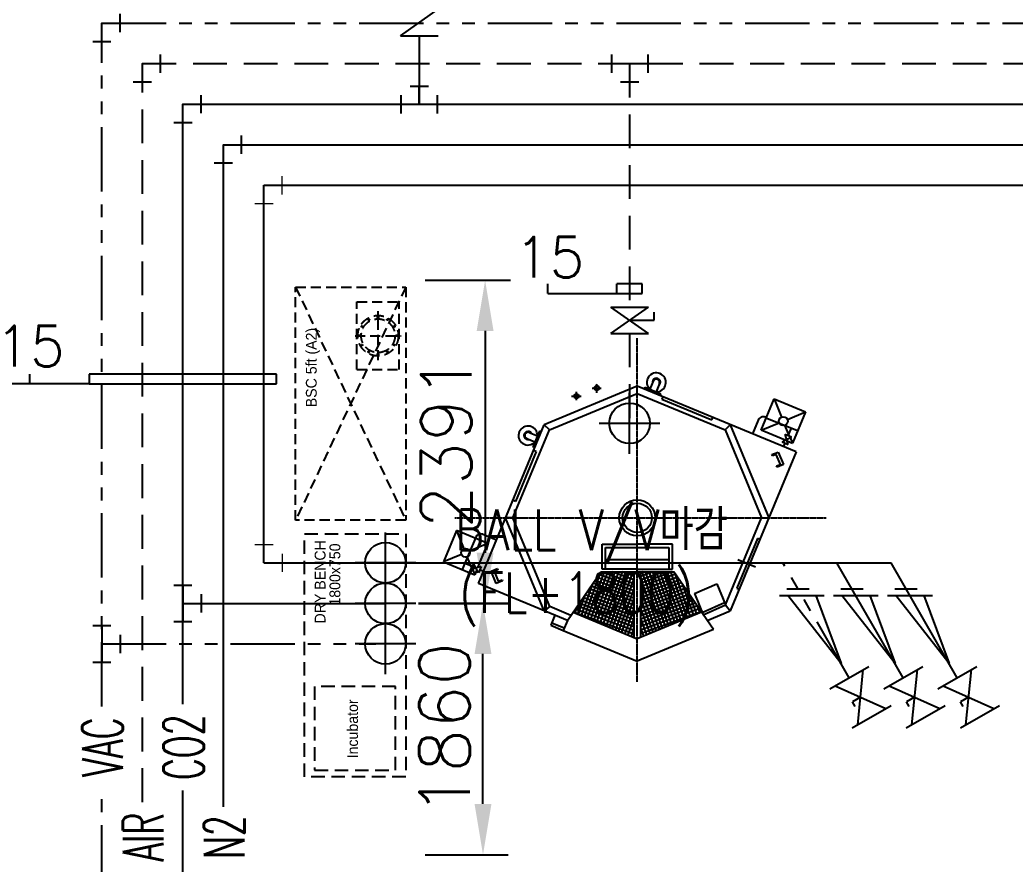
# Model space of a CAD drawing. Header units: millimetres. Extents: x 10903 to 284569, y 2319 to 62017.
# Drawn here: x 224348 to 231716, y 40927 to 47173 of the extents above; entities that cross this region are included whole.
import ezdxf
from ezdxf.enums import TextEntityAlignment as Align

# ---------------------------------------------------------------- set-up
doc = ezdxf.new("R2010")
doc.units = ezdxf.units.MM
for name, pattern in [('DASHED', [0.75, 0.5, -0.25]), ('DASHED2', [0.375, 0.25, -0.125]), ('EXLTYPE3', [13, 10, -1, 1, -1]), ('HIDDEN', [0.375, 0.25, -0.125]), ('PHANTOM', [63.5, 31.75, -6.35, 6.35, -6.35, 6.35, -6.35])]:
    doc.linetypes.add(name, pattern=pattern)
for name, color, linetype in [('5TXT', 7, 'Continuous'), ('ex', 1, 'Continuous'), ('pipe', 3, 'Continuous'), ('UT GAS', 4, 'Continuous'), ('UTIL-AIR', 3, 'DASHED2'), ('UTIL-CO2', 2, 'Continuous'), ('UTIL-N2', 6, 'Continuous'), ('UTIL-VACUUM', 7, 'HIDDEN'), ('기자재', 8, 'DASHED2'), ('빌트인', 8, 'Continuous')]:
    doc.layers.add(name, color=color, linetype=linetype)
doc.layers.add('UTIL-O2', color=4, linetype='Continuous', lineweight=0)
doc.styles.add('GHS', font='ROMANS.shx', dxfattribs={"bigfont": 'whgtxt.shx'})
doc.styles.get("Standard").update_dxf_attribs({"font": 'simple.shx', "bigfont": 'whgtxt.shx'})
doc.styles.add('건축_4층$0$Gtx', font='')
doc.styles.add('굴림', font='simple.shx', dxfattribs={"bigfont": 'whgtxt.shx'})
doc.styles.get('건축_4층$0$Gtx').set_extended_font_data('Dotum')
doc.dimstyles.new('ISO-25', dxfattribs={"dimtxt": 2.5, "dimasz": 2.5, "dimexe": 1.25, "dimexo": 0.625, "dimtad": 1, "dimdsep": 46, "dimtxsty": 'Standard', "dimcen": 2.5, "dimadec": 0, "dimazin": 0, "dimtfac": 1, "dimtmove": 0, "dimatfit": 3, "dimfxl": 0, "dimarcsym": 0})

# ---------------------------------------------------------------- blocks, each defined once
blk = doc.blocks.new('BSC5FT')
at = {"layer": '기자재', "ltscale": 300}
for p, q in [((862.5, -407.5), (-862.5, 407.5)), ((862.5, 407.5), (-862.5, -407.5)), ((252.1, -46.5, 2807), (252.1, -359, 2807)), ((252.1, -46.5, 2807), (752.1, -46.5, 2807)), ((493.7, -65.3, 2807), (510.4, -65.3, 2807)), ((502.1, -32, 2807), (502.1, -373.6, 2807)), ((502.1, -57, 2807), (502.1, -73.6, 2807)), ((752.1, -46.5, 2807), (752.1, -359, 2807)), ((375.8, -129.9, 2807), (390.2, -138.2, 2807)), ((378.8, -141.3, 2807), (387.2, -126.8, 2807)), ((426.1, -87.9, 2807), (440.5, -79.5, 2807)), ((429.1, -76.5, 2807), (437.5, -90.9, 2807)), ((563.6, -79.5, 2807), (578, -87.9, 2807)), ((575, -76.5, 2807), (566.6, -90.9, 2807)), ((628.4, -129.9, 2807), (613.9, -138.2, 2807)), ((617, -126.8, 2807), (625.3, -141.3, 2807)), ((320.8, -202.8, 2807), (683.3, -202.8, 2807)), ((356.2, -202.8, 2807), (372.9, -202.8, 2807)), ((364.6, -211.1, 2807), (364.6, -194.5, 2807)), ((647.9, -202.8, 2807), (631.2, -202.8, 2807)), ((639.6, -194.5, 2807), (639.6, -211.1, 2807)), ((375.8, -275.7, 2807), (390.2, -267.4, 2807)), ((387.2, -278.8, 2807), (378.8, -264.3, 2807)), ((628.4, -275.7, 2807), (613.9, -267.4, 2807)), ((625.3, -264.3, 2807), (617, -278.8, 2807)), ((252.1, -359, 2807), (752.1, -359, 2807)), ((440.5, -326, 2807), (426.1, -317.7, 2807)), ((429.1, -329.1, 2807), (437.5, -314.6, 2807)), ((510.4, -340.3, 2807), (493.7, -340.3, 2807)), ((502.1, -348.6, 2807), (502.1, -332, 2807)), ((578, -317.7, 2807), (563.6, -326, 2807)), ((575, -329.1, 2807), (566.6, -314.6, 2807))]:
    blk.add_line(p, q, dxfattribs=at)
blk.add_lwpolyline([(-862.5, 407.5), (862.5, 407.5), (862.5, -407.5), (-862.5, -407.5)], close=True, dxfattribs=at)
for centre, radius in [((502.1, -202.8, 2807), 150), ((502.1, -65.3, 2807), 4.17), ((502.1, -202.8, 2807), 125), ((383, -134, 2807), 4.17), ((433.3, -83.7, 2807), 4.17), ((570.8, -83.7, 2807), 4.17), ((621.1, -134, 2807), 4.17), ((364.6, -202.8, 2807), 4.17), ((639.6, -202.8, 2807), 4.17), ((383, -271.5, 2807), 4.17), ((621.1, -271.5, 2807), 4.17), ((433.3, -321.9, 2807), 4.17), ((502.1, -340.3, 2807), 4.17), ((570.8, -321.9, 2807), 4.17)]:
    blk.add_circle(centre, radius, dxfattribs=at)
blk = doc.blocks.new('PI')
at = {"layer": 'UTIL-AIR', "color": 1, "linetype": 'Continuous'}
for p, q in [((0, 150), (0, -150)), ((150, 0), (-150, 0))]:
    blk.add_line(p, q, dxfattribs=at)
at = {"layer": 'UTIL-AIR', "color": 2, "linetype": 'Continuous'}
blk.add_circle((0, 0), 100, dxfattribs=at)
blk = doc.blocks.new('SA30T')
at = {"color": 2, "linetype": 'Continuous'}
for p, q in [((-0.75, 1.5), (0.75, 1.5)), ((1.5, 0.75), (1.5, -0.75)), ((-0.75, -1.5), (0.75, -1.5))]:
    blk.add_line(p, q, dxfattribs=at)
at = {"color": 0, "linetype": 'Continuous'}
for p, q in [((0, 1.5), (0, -1.5)), ((0, 0), (1.5, 0))]:
    blk.add_line(p, q, dxfattribs=at)
at = {"color": 2, "linetype": 'Continuous'}
for p in [(0, 1.5), (1.5, 0), (0, -1.5)]:
    blk.add_point(p, dxfattribs=at)
blk = doc.blocks.new('0S2c-M51-005-0-3층 UTILITY배관 평면도$0$SDFASFSDAF')
at = {"layer": 'pipe', "color": 2}
for p, q in [((0, 1.25), (0, -1.25)), ((2.5, 1.25), (2.5, -1.25)), ((0, 0.9), (2.5, -0.9)), ((2.5, 0.9), (0, -0.9))]:
    blk.add_line(p, q, dxfattribs=at)
blk = doc.blocks.new('SA20L')
at = {"color": 2, "linetype": 'Continuous'}
for p, q in [((1.591, 0.53), (0.53, 1.591)), ((0.53, -1.591), (1.591, -0.53))]:
    blk.add_line(p, q, dxfattribs=at)
at = {"color": 0, "linetype": 'Continuous'}
blk.add_lwpolyline([(1.061, -1.061), (0, 0), (1.061, 1.061)], dxfattribs=at)
at = {"color": 2, "linetype": 'Continuous'}
for p in [(1.061, 1.061), (1.061, -1.061)]:
    blk.add_point(p, dxfattribs=at)
blk = doc.blocks.new('RW')
at = {"layer": '빌트인', "linetype": 'EXLTYPE3'}
for p, q in [((0, 0), (0, 1328.758301)), ((-333.823047, 960), (-267.223047, 960)), ((-300, 925.758301), (-300, 992.358301)), ((-485.623047, 900), (-416.223047, 900)), ((-450, 870.158301), (-450, 931.958301)), ((-1349.623047, 0), (0, 0)), ((0, -1214.672363), (0, 0)), ((0, 0), (1397.463867, 0)), ((745.613293, -308.842742), (874.702551, -362.313708))]:
    blk.add_line(p, q, dxfattribs=at)
at = {"layer": '빌트인', "linetype": 'Continuous'}
for p, q in [((0, 974.153321), (-688.831055, 688.830078)), ((-0.000977, 920.03418), (0, 974.153321)), ((1175.907226, 487.076172), (0, 974.153321)), ((53.12207, 952.145508), (58.862304, 966.003907)), ((58.862304, 966.003907), (174.347656, 918.167969)), ((119.029296, 1011.437012), (94.154296, 951.384766)), ((163.929687, 992.838379), (139.054687, 932.786621)), ((-650.5625, 650.562012), (-0.000977, 920.03418)), ((-0.000977, 920.03418), (650.561523, 650.562012)), ((168.607421, 904.309571), (174.347656, 918.167969)), ((189.906738, 895.491211), (182.252441, 877.013184)), ((182.252441, 877.013184), (551.803222, 723.939942)), ((917.877929, 648.075196), (1013.547851, 879.044434)), ((1013.547851, 879.044434), (1244.517578, 783.373047)), ((1013.547851, 879.044434), (1068.760742, 745.750489)), ((551.803222, 723.939942), (559.457519, 742.417969)), ((946.407714, 743.066895), (1187.115234, 644.791992)), ((1111.223632, 728.161133), (1244.517578, 783.373047)), ((1244.517578, 783.373047), (1148.847656, 552.404297)), ((-1175.908204, -487.075683), (-688.831055, 688.830078)), ((-650.5625, 650.562012), (-688.831055, 688.830078)), ((650.561523, 650.562012), (688.830078, 688.830078)), ((688.830078, 688.830078), (974.15332, 0)), ((894.64441, 722.641669), (852.549804, 621.015625)), ((917.877929, 648.075196), (1051.171875, 703.28711)), ((1127.199218, 604.666992), (1093.634765, 685.698242)), ((1117.960937, 608.493653), (1140.921875, 663.926758)), ((-920.03418, 0.000489), (-650.5625, 650.562012)), ((-799.364258, 631.029297), (-739.3125, 606.154297)), ((-724.69336, 641.447266), (-772.529297, 525.961914)), ((-710.834961, 635.707032), (-724.69336, 641.447266)), ((650.561523, 650.562012), (920.033203, 0)), ((1094.955078, 574.727051), (917.877929, 648.075196)), ((1071.902343, 562.627442), (1141.057617, 598.92627)), ((1094.864257, 618.060547), (1141.057617, 598.92627)), ((1118.096679, 543.493653), (1094.864257, 618.060547)), ((1130.967773, 593.629883), (1148.846679, 552.404297)), ((-817.962891, 586.128907), (-757.910157, 561.253907)), ((-758.670899, 520.22168), (-772.529297, 525.961914)), ((1071.902343, 562.627442), (1118.096679, 543.493653)), ((1083.519531, 525.344239), (1095, 553.060547)), ((1110.352539, 568.34961), (1148.846679, 552.404785)), ((-749.014161, 491.269043), (-902.086426, 121.718262)), ((-749.014161, 491.269043), (-767.4917, 498.922852)), ((1175.907226, 487.076172), (688.830078, -688.830078)), ((997.132812, 467.14502), (1043.327148, 486.279297)), ((1000.95996, 457.90625), (997.132812, 467.14502)), ((1028.675781, 469.386719), (1000.95996, 457.90625)), ((1059.291015, 395.476563), (1028.675781, 469.386719)), ((1043.327148, 486.279297), (1081.595703, 393.891602)), ((1031.574218, 383.996094), (1059.291015, 395.476563)), ((1035.401367, 374.757325), (1031.574218, 383.996094)), ((1081.595703, 393.891602), (1035.401367, 374.757325)), ((-902.086426, 121.718262), (-920.563965, 129.372071)), ((-920.03418, 0.000489), (-974.154297, 0)), ((-688.831055, -688.830078), (-974.154297, 0)), ((-647.691407, -657.492675), (-920.03418, 0.000489)), ((652.833007, -645.077636), (920.033203, 0)), ((920.033203, 0), (974.15332, 0)), ((-1338.266602, -95.10791), (-1433.936524, -326.077636)), ((-1107.297852, -190.777832), (-1338.266602, -95.10791)), ((-1338.266602, -95.10791), (-1283.054688, -228.401855)), ((-1194.640625, -143.783203), (-1295.355469, -383.47998)), ((-1148.774814, -119.477971), (-1041.969727, -163.718261)), ((-1107.297852, -190.777832), (-1240.590821, -245.990722)), ((-1180.645508, -367.855957), (-1107.297852, -190.777832)), ((-260, -380), (-260, -195)), ((-260, -195), (0, -195)), ((-235, -380), (-235, -220)), ((-235, -220), (234.999023, -220)), ((259.999023, -195), (0, -195)), ((234.999023, -220), (234.999023, -380)), ((259.999023, -380), (259.999023, -195)), ((889.550781, -151.985351), (736.477539, -521.536621)), ((908.02832, -159.63916), (889.550781, -151.985351)), ((-1300.642579, -270.864746), (-1433.936524, -326.077636)), ((-1224.616211, -369.484863), (-1258.179688, -288.453613)), ((-1433.936524, -326.077636), (-1202.967774, -421.747558)), ((-1220.789063, -360.246582), (-1276.222168, -337.285644)), ((-1211.22168, -337.149902), (-1230.356446, -383.344238)), ((-1155.789063, -360.11084), (-1230.356446, -383.344238)), ((-1174.923829, -406.305175), (-1211.22168, -337.149902)), ((-1155.789063, -360.11084), (-1174.923829, -406.305175)), ((234.999023, -310), (-235, -310)), ((-1219.475586, -379.95459), (-1202.967774, -421.747558)), ((-1187.022461, -383.252441), (-1202.967774, -421.747558)), ((-1165.356446, -383.208008), (-1142.25879, -392.774902)), ((-1081.59668, -393.89209), (-1035.402344, -374.7583)), ((-1043.328125, -486.279785), (-1081.59668, -393.89209)), ((-1031.575196, -383.996582), (-1059.291993, -395.47705)), ((-1059.291993, -395.47705), (-1028.676758, -469.387207)), ((-1035.402344, -374.7583), (-1031.575196, -383.996582)), ((-517.500489, -759.797363), (-269.999512, -400)), ((-274.846192, -407.04541), (-392.973633, -731.601074)), ((-245.676758, -400), (-369.855469, -741.177246)), ((-219.072754, -399.999511), (-346.736329, -750.753418)), ((-192.468262, -400), (-323.617188, -760.32959)), ((-165.863282, -400), (-300.498047, -769.905761)), ((-296.951661, -439.181152), (-24.998047, -538.163574)), ((-282.317872, -417.908203), (-24.998047, -511.559082)), ((-139.25879, -400), (-277.378907, -779.481933)), ((-269.999512, -399.999511), (269.999511, -400)), ((0, -380), (-260, -380)), ((-258.425782, -400), (-25, -484.959961)), ((-112.653809, -400.000488), (-254.259766, -789.058105)), ((-86.049805, -400), (-231.141602, -798.634277)), ((-59.445313, -400), (-208.022461, -808.210449)), ((-25, -458.355468), (-185.332032, -399.999511)), ((-32.840821, -400), (-184.903321, -817.787109)), ((-25, -431.751953), (-112.244141, -400)), ((-39.144043, -400), (-25, -405.147461)), ((-25, -400), (-25, -884.020996)), ((0, -380), (259.999023, -380)), ((282.317871, -417.908203), (24.998046, -511.559082)), ((296.95166, -439.181152), (24.998046, -538.163574)), ((25, -458.355468), (185.332031, -399.999511)), ((25, -400), (25, -884.020996)), ((25, -431.751953), (112.24414, -400)), ((258.425781, -400), (25, -484.959961)), ((39.144042, -400), (25, -405.147461)), ((32.84082, -400), (184.90332, -817.787109)), ((59.445312, -400), (208.02246, -808.210449)), ((86.049804, -400), (231.141601, -798.634277)), ((112.653808, -400.000488), (254.259765, -789.058105)), ((139.258789, -400), (277.378906, -779.481933)), ((165.863281, -400), (300.498046, -769.905761)), ((192.468261, -400), (323.617187, -760.32959)), ((219.072753, -399.999511), (346.736328, -750.753418)), ((245.676757, -400), (369.855468, -741.177246)), ((563.856933, -827.187011), (269.999511, -400)), ((274.846191, -407.04541), (392.973632, -731.601074)), ((-517.5, -759.797851), (-1175.908204, -487.075683)), ((-997.13379, -467.145996), (-1043.328125, -486.279785)), ((-1028.676758, -469.387207), (-1000.960938, -457.906738)), ((-1000.960938, -457.906738), (-997.13379, -467.145996)), ((-331.342774, -489.175781), (-416.092774, -722.024902)), ((-340.86084, -503.012695), (-24.999024, -617.97705)), ((-326.22461, -481.734863), (-24.998047, -591.372558)), ((-311.588379, -460.458008), (-24.998047, -564.768066)), ((-25.000489, -451.552246), (-161.78418, -827.363281)), ((311.588378, -460.458008), (24.998046, -564.768066)), ((326.224609, -481.734863), (24.998046, -591.372558)), ((340.860839, -503.012695), (24.999023, -617.97705)), ((25.000488, -451.552246), (161.784179, -827.363281)), ((331.342773, -489.175781), (416.092773, -722.024902)), ((423.640136, -560.865234), (588.16455, -487.845703)), ((588.16455, -487.845703), (653.220214, -644.905273)), ((-387.841797, -571.310058), (-439.211915, -712.44873)), ((-399.405762, -588.12207), (-24.999024, -724.394531)), ((-384.77002, -566.844238), (-24.999024, -697.790527)), ((-370.133301, -545.566894), (-24.999024, -671.186035)), ((-355.497071, -524.290039), (-24.999024, -644.581543)), ((-25, -524.645019), (-138.66504, -836.939453)), ((355.49707, -524.290039), (24.999023, -644.581543)), ((370.1333, -545.566894), (24.999023, -671.186035)), ((384.770019, -566.844238), (24.999023, -697.790527)), ((399.405761, -588.12207), (24.999023, -724.394531)), ((25, -524.645019), (138.665039, -836.939453)), ((387.841796, -571.310058), (439.211914, -712.44873)), ((423.640136, -560.865234), (488.696777, -717.924804)), ((736.477539, -521.536621), (754.955078, -529.190918)), ((-647.691407, -657.492675), (-688.831055, -688.830078)), ((-491.601075, -722.146972), (-647.691407, -657.492675)), ((-444.340821, -653.443847), (-462.331055, -702.873047)), ((-443.31543, -651.952636), (-24.999024, -804.207519)), ((-428.6792, -630.675781), (-24.999024, -777.603515)), ((-414.042481, -609.398925), (-24.999024, -750.999023)), ((-25, -597.740234), (-115.546875, -846.515625)), ((414.04248, -609.398925), (24.999023, -750.999023)), ((428.679199, -630.675781), (24.999023, -777.603515)), ((443.315429, -651.952636), (24.999023, -804.207519)), ((25, -597.740234), (115.546875, -846.515625)), ((444.34082, -653.443847), (462.331054, -702.873047)), ((481.061035, -699.490234), (645.584472, -626.470703)), ((488.726562, -717.969238), (652.867675, -645.119629)), ((652.833007, -645.077148), (688.830078, -688.830078)), ((-609.887696, -721.529785), (-640.502442, -795.439453)), ((-474.791993, -697.711425), (0.000976, -894.376465)), ((-472.587891, -694.507812), (-25, -857.416504)), ((-457.951661, -673.230468), (-25, -830.812011)), ((-25, -670.835449), (-92.427735, -856.092285)), ((474.791992, -697.711425), (-0.000977, -894.376465)), ((25, -670.835449), (92.427734, -856.092285)), ((457.95166, -673.230468), (25, -830.812011)), ((472.58789, -694.507812), (25, -857.416504)), ((517.5, -759.797363), (688.830078, -688.830078)), ((-640.502442, -795.439941), (-548.114747, -833.708008)), ((-632.848633, -776.962402), (-540.460938, -815.230468)), ((-517.5, -759.797851), (-548.114747, -833.708008)), ((-25, -743.931152), (-69.308594, -865.668457)), ((25, -743.931152), (69.308593, -865.668457)), ((-548.114747, -833.708008), (0, -1060.74414)), ((-25, -817.025879), (-46.189454, -875.244629)), ((563.856933, -827.187011), (0, -1060.74414)), ((25, -817.025879), (46.189453, -875.244629))]:
    blk.add_line(p, q, dxfattribs=at)
for centre, radius in [((-300, 960), 17), ((-450, 900), 17), ((1081.197265, 715.724121), 32.5), ((0, 0), 133), ((0, 0), 108), ((-1270.617188, -258.428222), 32.5)]:
    blk.add_circle(centre, radius, dxfattribs=at)
for centre, radius, start, end in [((141.479492, 1002.138184), 70, 267.9978001093, 227.0018501253), ((141.479492, 1002.138184), 30, 301.5958160313, 193.403433133), ((141.479492, 1002.137696), 24.300049, 337.4996433061, 157.4987464208), ((931.599609, 707.334473), 40, 67.4999859574, 157.5001964159), ((-808.663086, 608.579102), 70, 357.9977813849, 317.0018886978), ((-808.663086, 608.579102), 30, 31.5961586835, 283.4038330793), ((-808.663086, 608.579102), 24.300049, 67.5009599854, 247.5000058045), ((-1158.903321, -158.578613), 40, 67.5001005483, 157.5000818241)]:
    blk.add_arc(centre, radius, start, end, dxfattribs=at)
blk.add_point((831.49121, -344.415039), dxfattribs=at)
blk = doc.blocks.new('*D49')
at = {"layer": 'Defpoints', "color": 0, "linetype": 'Continuous', "lineweight": -3}
for p in [(227254.5, 45246.4), (227204.5, 42855.5), (227792.2, 42855.5)]:
    blk.add_point(p, dxfattribs=at)
at = {"layer": '빌트인', "color": 0, "linetype": 'Continuous', "lineweight": -2}
for p, q in [((227348.3, 45246.4), (227979.7, 45246.4)), ((227792.2, 44871.4), (227792.2, 43230.5)), ((227298.3, 42855.5), (227979.7, 42855.5))]:
    blk.add_line(p, q, dxfattribs=at)
at = {"layer": '빌트인', "color": 0, "linetype": 'Continuous', "lineweight": -3}
for points in [[(227729.7, 44871.4), (227854.7, 44871.4), (227792.2, 45246.4)], [(227729.7, 43230.5), (227854.7, 43230.5), (227792.2, 42855.5)]]:
    blk.add_solid(points, dxfattribs=at)
at = {"layer": '빌트인', "color": 0, "linetype": 'Continuous', "lineweight": -3, "insert": (227504.9, 44051), "char_height": 375, "attachment_point": 5, "rotation": 90}
blk.add_mtext('2391', dxfattribs=at)
blk = doc.blocks.new('*D50')
at = {"layer": 'Defpoints', "color": 0, "linetype": 'Continuous', "lineweight": -3}
for p in [(227204.5, 42856.5), (227776.4, 42856.5), (227254.6, 40996.4)]:
    blk.add_point(p, dxfattribs=at)
at = {"layer": '빌트인', "color": 0, "linetype": 'Continuous', "lineweight": -2}
for p, q in [((227298.3, 42856.5), (227963.9, 42856.5)), ((227776.4, 41371.4), (227776.4, 42481.5)), ((227348.3, 40996.4), (227963.9, 40996.4))]:
    blk.add_line(p, q, dxfattribs=at)
at = {"layer": '빌트인', "color": 0, "linetype": 'Continuous', "lineweight": -3}
for points in [[(227713.9, 42481.5), (227838.9, 42481.5), (227776.4, 42856.5)], [(227713.9, 41371.4), (227838.9, 41371.4), (227776.4, 40996.4)]]:
    blk.add_solid(points, dxfattribs=at)
at = {"layer": '빌트인', "color": 0, "linetype": 'Continuous', "lineweight": -3, "insert": (227492.3, 41926.4), "char_height": 375, "attachment_point": 5, "rotation": 90}
blk.add_mtext('1860', dxfattribs=at)

msp = doc.modelspace()

# ---------------------------------------------------------------- linework, layer by layer
at = {"layer": 'ex', "ltscale": 3000}
for p, q in [((228256.5, 45148), (228256.5, 45220)), ((228955.7, 45220), (228767.6, 45220)), ((228767.6, 45148), (228767.6, 45220)), ((228955.7, 45148), (228955.7, 45220)), ((228256.5, 45148), (228955.7, 45148)), ((224421, 44480.2), (224421, 44552.2)), ((226248.6, 44552.2), (224860.5, 44552.2)), ((226248.6, 44480.2), (226248.6, 44552.2)), ((224860.5, 44480.2), (221244.6, 44480.2)), ((224860.5, 44480.2), (226248.6, 44480.2))]:
    msp.add_line(p, q, dxfattribs=at)
at = {"layer": 'ex', "linetype": 'PHANTOM', "ltscale": 2}
msp.add_line((224860.5, 44552.2), (224860.5, 44480.2), dxfattribs=at)
at = {"layer": 'UT GAS', "color": 1, "ltscale": 10}
msp.add_line((227054.6, 43156), (230797.1, 43156), dxfattribs=at)
at = {"layer": 'UT GAS', "color": 2, "ltscale": 10}
for p, q in [((230025.8, 42963), (230191.4, 42963)), ((230425.8, 42963), (230591.4, 42963)), ((230825.8, 42963), (230991.4, 42963)), ((229971.7, 42913.3), (230302.9, 42913.3)), ((230427.1, 42411.4), (230033.8, 42913.3)), ((230240.8, 42913.3), (230427.1, 42411.4)), ((230371.7, 42913.3), (230702.9, 42913.3)), ((230827.1, 42411.4), (230433.8, 42913.3)), ((230640.8, 42913.3), (230827.1, 42411.4)), ((230771.7, 42913.3), (231102.9, 42913.3)), ((231227.1, 42411.4), (230833.8, 42913.3)), ((231040.8, 42913.3), (231227.1, 42411.4)), ((230571.2, 42161.7), (230511.2, 42127)), ((230971.2, 42161.7), (230911.2, 42127)), ((231371.2, 42161.7), (231311.2, 42127)), ((230531.7, 42091.5), (230511.2, 42127)), ((230931.7, 42091.5), (230911.2, 42127)), ((231331.7, 42091.5), (231311.2, 42127))]:
    msp.add_line(p, q, dxfattribs=at)
at = {"layer": 'UTIL-AIR', "linetype": 'DASHED', "lineweight": -3, "ltscale": 500}
for p, q in [((225254.9, 46849.1), (235983.5, 46849.1)), ((225254.9, 41385.3), (225254.9, 46849.1)), ((228861.7, 46849.1), (228861.7, 45048.3)), ((228861.7, 44852.3), (228861.7, 44187.9))]:
    msp.add_line(p, q, dxfattribs=at)
at = {"layer": 'UTIL-CO2', "linetype": 'Continuous', "lineweight": -3}
for p, q in [((227164.6, 47055.6), (227444.6, 47251.6)), ((227164.6, 47055.6), (227444.6, 47055.6)), ((227304.6, 47055.6), (227304.6, 46548.7)), ((225554.9, 46549.1), (236554.5, 46549.1)), ((225554.9, 42110.6), (225554.9, 46549.1, 0)), ((228721.7, 44852.3), (229001.7, 45048.3)), ((228721.7, 45048.3), (229001.7, 45048.3)), ((229001.7, 44852.3), (228721.7, 45048.3)), ((228861.7, 44950.3), (229043.1, 44950.3)), ((229043.1, 44950.3), (229043.1, 45011.6)), ((228721.7, 44852.3), (229001.7, 44852.3)), ((230887.9, 42306), (230397.1, 43156)), ((225554.9, 42856), (227054.6, 42856)), ((225554.9, 35624.6), (225554.9, 41472))]:
    msp.add_line(p, q, dxfattribs=at)
at = {"layer": 'UTIL-N2', "linetype": 'Continuous', "lineweight": -3}
for p, q in [((225854.9, 46249.1), (235983.5, 46249.1)), ((225854.9, 41351), (225854.9, 46249.1))]:
    msp.add_line(p, q, dxfattribs=at)
at = {"layer": 'UTIL-O2', "linetype": 'Continuous', "lineweight": -3}
for p, q in [((226154.9, 45949.1), (236663.1, 45949.1)), ((226154.9, 43156), (226154.9, 45949.1, 0)), ((226154.9, 43156), (227054.6, 43156)), ((231287.9, 42306), (230797.1, 43156))]:
    msp.add_line(p, q, dxfattribs=at)
at = {"layer": 'UTIL-VACUUM', "linetype": 'PHANTOM', "lineweight": -3, "ltscale": 15}
for p, q in [((224954.9, 47149.1), (236571.6, 47149.1)), ((224954.9, 42093.5), (224954.9, 47149.1)), ((230487.9, 42306), (229997.1, 43156)), ((224954.9, 42556), (226984.2, 42556)), ((224954.9, 35024.6), (224954.9, 41489.2))]:
    msp.add_line(p, q, dxfattribs=at)
at = {"layer": '빌트인', "linetype": 'DASHED', "ltscale": 200}
for points in [[(227204.5, 43371.4), (227204.5, 41571.4), (226454.5, 41571.4), (226454.5, 43371.4)], [(226529.5, 41621.4), (227129.5, 41621.4), (227129.5, 42241.4), (226529.5, 42241.4)]]:
    msp.add_lwpolyline(points, close=True, dxfattribs=at)

# ---------------------------------------------------------------- block references
at = {"layer": 'UT GAS', "xscale": 133.3326188933681, "yscale": 133.3326188933681, "zscale": 133.3326188933681, "rotation": 119.9999999994773}
for p in [(230654.6, 42017.3), (231054.6, 42017.3), (231454.6, 42017.3)]:
    msp.add_blockref('0S2c-M51-005-0-3층 UTILITY배관 평면도$0$SDFASFSDAF', p, dxfattribs=at)
at = {"layer": 'UTIL-AIR', "linetype": 'DASHED', "lineweight": -3, "ltscale": 500, "xscale": 90.00000000011707, "yscale": 90.00000000011707, "zscale": 90.00000000011707, "rotation": 315.0000000000002}
msp.add_blockref('SA20L', (225254.9, 46849.1), dxfattribs=at)
at = {"layer": 'UTIL-AIR', "linetype": 'Continuous', "lineweight": -3}
for name, p, xscale, yscale, zscale, rotation in [('SA30T', (228861.7, 46849.1), -90, 90, 90, 90), ('PI', (228861.7, 44187.9), 1.5, 1.5, 1.5, 180)]:
    msp.add_blockref(name, p, dxfattribs=dict(at, xscale=xscale, yscale=yscale, zscale=zscale, rotation=rotation))
at = {"layer": 'UTIL-CO2', "linetype": 'Continuous', "lineweight": -3}
for name, p, xscale, yscale, zscale, rotation in [('SA20L', (225554.9, 46549.1), 90.00000000011707, 90.00000000011707, 90.00000000011707, 315.0000000000002), ('SA30T', (227304.6, 46548.7), 90, 90, 90, 90), ('PI', (227054.6, 43156), 1.5, 1.5, 1.5, 270)]:
    msp.add_blockref(name, p, dxfattribs=dict(at, xscale=xscale, yscale=yscale, zscale=zscale, rotation=rotation))
at = {"layer": 'UTIL-CO2', "linetype": 'Continuous', "lineweight": -3, "xscale": 90, "yscale": 90, "zscale": 90}
msp.add_blockref('SA30T', (225554.6, 42856), dxfattribs=at)
at = {"layer": 'UTIL-N2', "linetype": 'Continuous', "lineweight": -3, "xscale": 90.00000000011707, "yscale": 90.00000000011707, "zscale": 90.00000000011707, "rotation": 315.0000000000002}
msp.add_blockref('SA20L', (225854.9, 46249.1), dxfattribs=at)
at = {"layer": 'UTIL-O2', "linetype": 'Continuous', "lineweight": -3}
for name, p, xscale, yscale, zscale, rotation in [('SA20L', (226154.9, 45949.1, 0), 90.00000000011707, 90.00000000011707, 90.00000000011707, 315.0000000000002), ('SA20L', (226154.9, 43156), -90.00000000011707, 90.00000000011707, 90.00000000011707, 224.9999999999999), ('PI', (227054.6, 42856), 1.5, 1.5, 1.5, 270)]:
    msp.add_blockref(name, p, dxfattribs=dict(at, xscale=xscale, yscale=yscale, zscale=zscale, rotation=rotation))
at = {"layer": 'UTIL-VACUUM', "linetype": 'PHANTOM', "lineweight": -3, "ltscale": 15, "xscale": 90.00000000011707, "yscale": 90.00000000011707, "zscale": 90.00000000011707, "rotation": 315.0000000000002}
msp.add_blockref('SA20L', (224954.9, 47149.1, 0), dxfattribs=at)
at = {"layer": 'UTIL-VACUUM', "linetype": 'Continuous', "lineweight": -3, "xscale": 1.5, "yscale": 1.5, "zscale": 1.5, "rotation": 270}
msp.add_blockref('PI', (227054.6, 42556), dxfattribs=at)
at = {"layer": 'UTIL-VACUUM', "linetype": 'Continuous', "lineweight": -3, "xscale": 90, "yscale": 90, "zscale": 90}
msp.add_blockref('SA30T', (224954.9, 42556), dxfattribs=at)
at = {"layer": '빌트인', "linetype": 'Continuous', "lineweight": -3, "rotation": 90}
msp.add_blockref('BSC5FT', (226797, 44333.9), dxfattribs=at)
msp.add_blockref('BSC5FT', (226797, 44333.9), dxfattribs=at)
at = {"layer": '빌트인', "linetype": 'Continuous', "lineweight": -3}
msp.add_blockref('RW', (228918.4, 43488.9), dxfattribs=at)

# ---------------------------------------------------------------- texts
at = {"layer": '5TXT', "color": 7, "style": '굴림'}
for p in [(228269.4, 45417.3), (224423.9, 44759.4)]:
    msp.add_text('15', height=300, rotation=360, dxfattribs=at).set_placement(p, align=Align.MIDDLE_CENTER)
at = {"layer": 'UT GAS', "color": 7, "ltscale": 10, "style": 'GHS', "width": 0.8}
for s, p in [('BALL V/V마감', (228581.2, 43378.7)), ('(FL+1800)', (228470.6, 42913.7))]:
    msp.add_text(s, height=300, dxfattribs=at).set_placement(p, align=Align.MIDDLE)
at = {"layer": 'UT GAS', "color": 7, "ltscale": 10, "style": 'GHS', "width": 0.6}
for s, p in [('CO2', (225560.2, 41791.3, 0)), ('VAC', (224960.2, 41791.3, 0)), ('AIR', (225260.2, 41126, 0)), ('N2', (225860.2, 41126, 0))]:
    msp.add_text(s, height=300, rotation=90, dxfattribs=at).set_placement(p, align=Align.MIDDLE_CENTER)
at = {"layer": '빌트인', "linetype": 'DASHED', "ltscale": 200, "style": '건축_4층$0$Gtx', "text_generation_flag": 6}
for s, p in [('BSC 5ft (A2)', (226545.5, 44306.8)), ('DRY BENCH', (226610.7, 42706.9)), ('1800x750', (226720.2, 42839.3))]:
    msp.add_text(s, height=80, rotation=269.99947, dxfattribs=at).set_placement(p)
at = {"layer": '빌트인', "linetype": 'DASHED', "ltscale": 200, "style": '건축_4층$0$Gtx'}
msp.add_text('Incubator', height=80, rotation=90, dxfattribs=at).set_placement((226851, 41708.9))

# ---------------------------------------------------------------- dimensions: what is measured, and where the dimension line sits
at = {"layer": '빌트인', "color": 3, "linetype": 'Continuous', "lineweight": -3}
for base, p1, p2, picture, middle in [((227792.2, 42855.5), (227254.5, 45246.4), (227204.5, 42855.5), '*D49', (227504.9, 44051)), ((227776.4, 42856.5), (227254.6, 40996.4), (227204.5, 42856.5), '*D50', (227492.3, 41926.4))]:
    dim = msp.add_linear_dim(base=base, p1=p1, p2=p2, angle=90, dimstyle='ISO-25', override={"dimscale": 150, "dimdec": 0}, dxfattribs=at)
    dim.commit()
    dim.dimension.update_dxf_attribs({"geometry": picture, "text_midpoint": middle})

doc.saveas('drawing.dxf')
